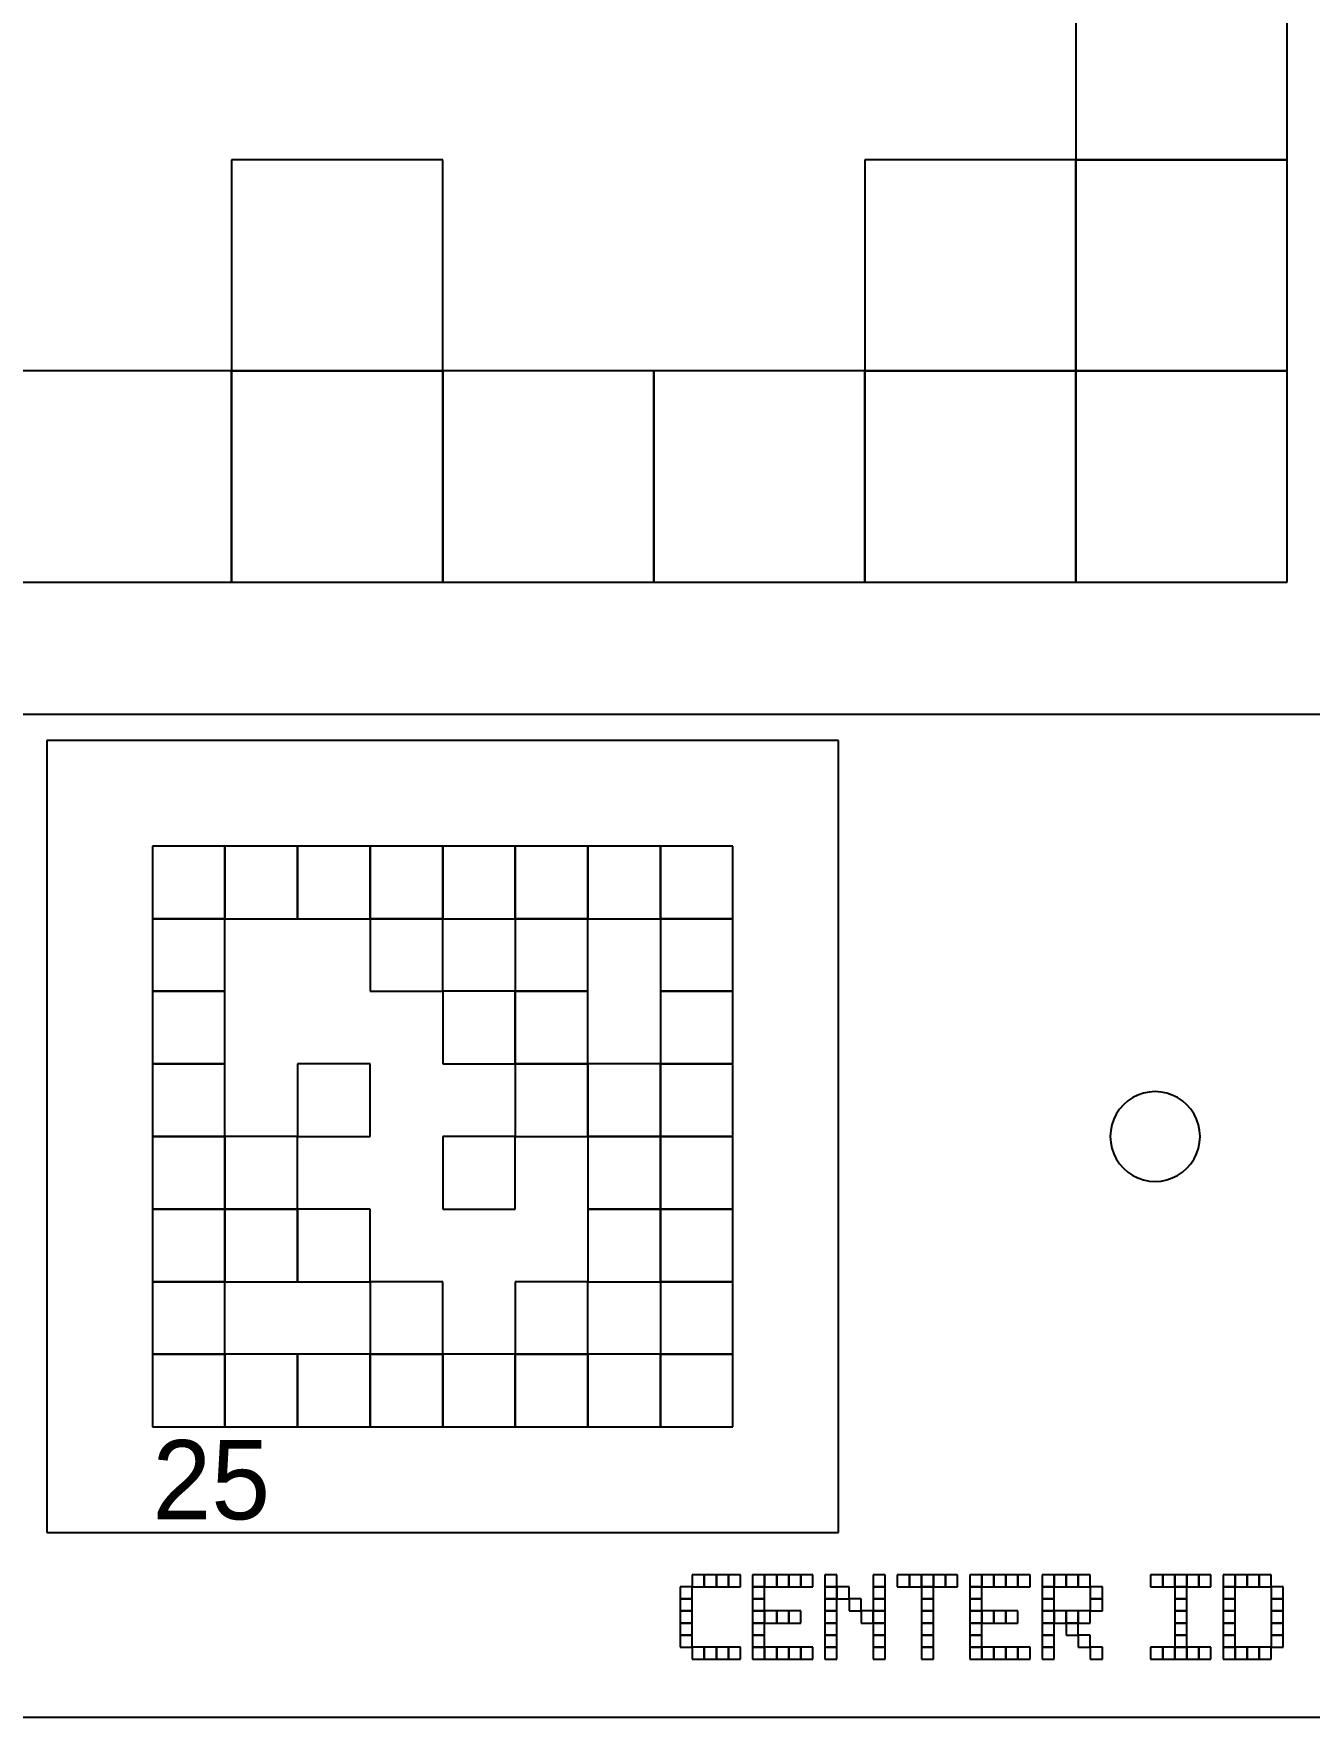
# Model space of a CAD drawing. Extents: x 0 to 490, y -8 to 329.
# Drawn here: x 399.5 to 447.8, y 170 to 233.8 of the extents above; entities that cross this region are included whole.
import ezdxf

# ---------------------------------------------------------------- set-up
doc = ezdxf.new("R2010")
doc.units = 0
for name, color, linetype in [('BLACK_POCKET', 7, 'CONTINUOUS'), ('BOARD_TEXT', 2, 'CONTINUOUS'), ('CUT', 1, 'CONTINUOUS'), ('LABEL', 3, 'CONTINUOUS'), ('MOUNT_HOLE', 5, 'CONTINUOUS'), ('QUIET_ZONE', 4, 'CONTINUOUS'), ('TAG_BOUNDARY', 8, 'CONTINUOUS')]:
    doc.layers.add(name, color=color, linetype=linetype)

msp = doc.modelspace()

# ---------------------------------------------------------------- linework, layer by layer
at = {"layer": 'BLACK_POCKET'}
for p, q in [((439, 237), (439, 229)), ((447, 229), (447, 237)), ((415, 229), (407, 229)), ((407, 229), (407, 221)), ((415, 221), (415, 229)), ((439, 229), (431, 229)), ((431, 229), (431, 221)), ((439, 229), (447, 229)), ((439, 221), (439, 229)), ((447, 229), (439, 229)), ((439, 229), (439, 221)), ((447, 221), (447, 229)), ((407, 221), (399, 221)), ((407, 221), (415, 221)), ((407, 213), (407, 221)), ((415, 221), (407, 221)), ((407, 221), (407, 213)), ((415, 213), (415, 221)), ((423, 221), (415, 221)), ((415, 221), (415, 213)), ((423, 213), (423, 221)), ((431, 221), (423, 221)), ((423, 221), (423, 213)), ((431, 221), (439, 221)), ((431, 213), (431, 221)), ((439, 221), (431, 221)), ((431, 221), (431, 213)), ((439, 221), (447, 221)), ((439, 213), (439, 221)), ((447, 221), (439, 221)), ((439, 221), (439, 213)), ((447, 213), (447, 221)), ((399, 213), (407, 213)), ((407, 213), (415, 213)), ((415, 213), (423, 213)), ((423, 213), (431, 213)), ((431, 213), (439, 213)), ((439, 213), (447, 213)), ((406.75, 203), (404, 203)), ((404, 203), (404, 200.25)), ((406.75, 200.25), (406.75, 203)), ((409.5, 203), (406.75, 203)), ((406.75, 203), (406.75, 200.25)), ((409.5, 200.25), (409.5, 203)), ((412.25, 203), (409.5, 203)), ((409.5, 203), (409.5, 200.25)), ((412.25, 200.25), (412.25, 203)), ((415, 203), (412.25, 203)), ((412.25, 203), (412.25, 200.25)), ((415, 200.25), (415, 203)), ((417.75, 203), (415, 203)), ((415, 203), (415, 200.25)), ((417.75, 200.25), (417.75, 203)), ((420.5, 203), (417.75, 203)), ((417.75, 203), (417.75, 200.25)), ((420.5, 200.25), (420.5, 203)), ((423.25, 203), (420.5, 203)), ((420.5, 203), (420.5, 200.25)), ((423.25, 200.25), (423.25, 203)), ((426, 203), (423.25, 203)), ((423.25, 203), (423.25, 200.25)), ((426, 200.25), (426, 203)), ((404, 200.25), (406.75, 200.25)), ((406.75, 200.25), (404, 200.25)), ((404, 200.25), (404, 197.5)), ((406.75, 200.25), (409.5, 200.25)), ((406.75, 197.5), (406.75, 200.25)), ((409.5, 200.25), (412.25, 200.25)), ((412.25, 200.25), (415, 200.25)), ((415, 200.25), (412.25, 200.25)), ((412.25, 200.25), (412.25, 197.5)), ((415, 200.25), (417.75, 200.25)), ((415, 197.5), (415, 200.25)), ((417.75, 200.25), (420.5, 200.25)), ((420.5, 200.25), (417.75, 200.25)), ((417.75, 200.25), (417.75, 197.5)), ((420.5, 200.25), (423.25, 200.25)), ((420.5, 197.5), (420.5, 200.25)), ((423.25, 200.25), (426, 200.25)), ((426, 200.25), (423.25, 200.25)), ((423.25, 200.25), (423.25, 197.5)), ((426, 197.5), (426, 200.25)), ((404, 197.5), (406.75, 197.5)), ((406.75, 197.5), (404, 197.5)), ((404, 197.5), (404, 194.75)), ((406.75, 194.75), (406.75, 197.5)), ((412.25, 197.5), (415, 197.5)), ((417.75, 197.5), (415, 197.5)), ((415, 197.5), (415, 194.75)), ((417.75, 197.5), (420.5, 197.5)), ((417.75, 194.75), (417.75, 197.5)), ((420.5, 197.5), (417.75, 197.5)), ((417.75, 197.5), (417.75, 194.75)), ((420.5, 194.75), (420.5, 197.5)), ((423.25, 197.5), (426, 197.5)), ((426, 197.5), (423.25, 197.5)), ((423.25, 197.5), (423.25, 194.75)), ((426, 194.75), (426, 197.5)), ((404, 194.75), (406.75, 194.75)), ((406.75, 194.75), (404, 194.75)), ((404, 194.75), (404, 192)), ((406.75, 192), (406.75, 194.75)), ((412.25, 194.75), (409.5, 194.75)), ((409.5, 194.75), (409.5, 192)), ((412.25, 192), (412.25, 194.75)), ((415, 194.75), (417.75, 194.75)), ((417.75, 194.75), (420.5, 194.75)), ((420.5, 194.75), (417.75, 194.75)), ((417.75, 194.75), (417.75, 192)), ((420.5, 192), (420.5, 194.75)), ((423.25, 194.75), (420.5, 194.75)), ((420.5, 194.75), (420.5, 192)), ((423.25, 194.75), (426, 194.75)), ((423.25, 192), (423.25, 194.75)), ((426, 194.75), (423.25, 194.75)), ((423.25, 194.75), (423.25, 192)), ((426, 192), (426, 194.75)), ((404, 192), (406.75, 192)), ((406.75, 192), (404, 192)), ((404, 192), (404, 189.25)), ((406.75, 189.25), (406.75, 192)), ((409.5, 192), (406.75, 192)), ((406.75, 192), (406.75, 189.25)), ((409.5, 192), (412.25, 192)), ((409.5, 189.25), (409.5, 192)), ((417.75, 192), (415, 192)), ((415, 192), (415, 189.25)), ((417.75, 192), (420.5, 192)), ((417.75, 189.25), (417.75, 192)), ((420.5, 192), (423.25, 192)), ((423.25, 192), (420.5, 192)), ((420.5, 192), (420.5, 189.25)), ((423.25, 192), (426, 192)), ((423.25, 189.25), (423.25, 192)), ((426, 192), (423.25, 192)), ((423.25, 192), (423.25, 189.25)), ((426, 189.25), (426, 192)), ((404, 189.25), (406.75, 189.25)), ((406.75, 189.25), (404, 189.25)), ((404, 189.25), (404, 186.5)), ((406.75, 189.25), (409.5, 189.25)), ((406.75, 186.5), (406.75, 189.25)), ((409.5, 189.25), (406.75, 189.25)), ((406.75, 189.25), (406.75, 186.5)), ((409.5, 186.5), (409.5, 189.25)), ((412.25, 189.25), (409.5, 189.25)), ((409.5, 189.25), (409.5, 186.5)), ((412.25, 186.5), (412.25, 189.25)), ((415, 189.25), (417.75, 189.25)), ((420.5, 189.25), (423.25, 189.25)), ((423.25, 189.25), (420.5, 189.25)), ((420.5, 189.25), (420.5, 186.5)), ((423.25, 189.25), (426, 189.25)), ((423.25, 186.5), (423.25, 189.25)), ((426, 189.25), (423.25, 189.25)), ((423.25, 189.25), (423.25, 186.5)), ((426, 186.5), (426, 189.25)), ((404, 186.5), (406.75, 186.5)), ((406.75, 186.5), (404, 186.5)), ((404, 186.5), (404, 183.75)), ((406.75, 186.5), (409.5, 186.5)), ((406.75, 183.75), (406.75, 186.5)), ((409.5, 186.5), (412.25, 186.5)), ((415, 186.5), (412.25, 186.5)), ((412.25, 186.5), (412.25, 183.75)), ((415, 183.75), (415, 186.5)), ((420.5, 186.5), (417.75, 186.5)), ((417.75, 186.5), (417.75, 183.75)), ((420.5, 186.5), (423.25, 186.5)), ((420.5, 183.75), (420.5, 186.5)), ((423.25, 186.5), (426, 186.5)), ((426, 186.5), (423.25, 186.5)), ((423.25, 186.5), (423.25, 183.75)), ((426, 183.75), (426, 186.5)), ((404, 183.75), (406.75, 183.75)), ((406.75, 183.75), (404, 183.75)), ((404, 183.75), (404, 181)), ((406.75, 181), (406.75, 183.75)), ((409.5, 183.75), (406.75, 183.75)), ((406.75, 183.75), (406.75, 181)), ((409.5, 181), (409.5, 183.75)), ((412.25, 183.75), (409.5, 183.75)), ((409.5, 183.75), (409.5, 181)), ((412.25, 183.75), (415, 183.75)), ((412.25, 181), (412.25, 183.75)), ((415, 183.75), (412.25, 183.75)), ((412.25, 183.75), (412.25, 181)), ((415, 181), (415, 183.75)), ((417.75, 183.75), (415, 183.75)), ((415, 183.75), (415, 181)), ((417.75, 183.75), (420.5, 183.75)), ((417.75, 181), (417.75, 183.75)), ((420.5, 183.75), (417.75, 183.75)), ((417.75, 183.75), (417.75, 181)), ((420.5, 181), (420.5, 183.75)), ((423.25, 183.75), (420.5, 183.75)), ((420.5, 183.75), (420.5, 181)), ((423.25, 183.75), (426, 183.75)), ((423.25, 181), (423.25, 183.75)), ((426, 183.75), (423.25, 183.75)), ((423.25, 183.75), (423.25, 181)), ((426, 181), (426, 183.75)), ((404, 181), (406.75, 181)), ((406.75, 181), (409.5, 181)), ((409.5, 181), (412.25, 181)), ((412.25, 181), (415, 181)), ((415, 181), (417.75, 181)), ((417.75, 181), (420.5, 181)), ((420.5, 181), (423.25, 181)), ((423.25, 181), (426, 181))]:
    msp.add_line(p, q, dxfattribs=at)
at = {"layer": 'BOARD_TEXT'}
for p, q in [((424.914286, 175.4), (424.457143, 175.4)), ((424.457143, 175.4), (424.457143, 174.942857)), ((424.914286, 174.942857), (424.914286, 175.4)), ((425.371429, 175.4), (424.914286, 175.4)), ((424.914286, 175.4), (424.914286, 174.942857)), ((425.371429, 174.942857), (425.371429, 175.4)), ((425.828571, 175.4), (425.371429, 175.4)), ((425.371429, 175.4), (425.371429, 174.942857)), ((425.828571, 174.942857), (425.828571, 175.4)), ((426.285714, 175.4), (425.828571, 175.4)), ((425.828571, 175.4), (425.828571, 174.942857)), ((426.285714, 174.942857), (426.285714, 175.4)), ((427.2, 175.4), (426.742857, 175.4)), ((426.742857, 175.4), (426.742857, 174.942857)), ((427.2, 174.942857), (427.2, 175.4)), ((427.657143, 175.4), (427.2, 175.4)), ((427.2, 175.4), (427.2, 174.942857)), ((427.657143, 174.942857), (427.657143, 175.4)), ((428.114286, 175.4), (427.657143, 175.4)), ((427.657143, 175.4), (427.657143, 174.942857)), ((428.114286, 174.942857), (428.114286, 175.4)), ((428.571429, 175.4), (428.114286, 175.4)), ((428.114286, 175.4), (428.114286, 174.942857)), ((428.571429, 174.942857), (428.571429, 175.4)), ((429.028571, 175.4), (428.571429, 175.4)), ((428.571429, 175.4), (428.571429, 174.942857)), ((429.028571, 174.942857), (429.028571, 175.4)), ((429.942857, 175.4), (429.485714, 175.4)), ((429.485714, 175.4), (429.485714, 174.942857)), ((429.942857, 174.942857), (429.942857, 175.4)), ((431.771429, 175.4), (431.314286, 175.4)), ((431.314286, 175.4), (431.314286, 174.942857)), ((431.771429, 174.942857), (431.771429, 175.4)), ((432.685714, 175.4), (432.228571, 175.4)), ((432.228571, 175.4), (432.228571, 174.942857)), ((432.685714, 174.942857), (432.685714, 175.4)), ((433.142857, 175.4), (432.685714, 175.4)), ((432.685714, 175.4), (432.685714, 174.942857)), ((433.142857, 174.942857), (433.142857, 175.4)), ((433.6, 175.4), (433.142857, 175.4)), ((433.142857, 175.4), (433.142857, 174.942857)), ((433.6, 174.942857), (433.6, 175.4)), ((434.057143, 175.4), (433.6, 175.4)), ((433.6, 175.4), (433.6, 174.942857)), ((434.057143, 174.942857), (434.057143, 175.4)), ((434.514286, 175.4), (434.057143, 175.4)), ((434.057143, 175.4), (434.057143, 174.942857)), ((434.514286, 174.942857), (434.514286, 175.4)), ((435.428571, 175.4), (434.971429, 175.4)), ((434.971429, 175.4), (434.971429, 174.942857)), ((435.428571, 174.942857), (435.428571, 175.4)), ((435.885714, 175.4), (435.428571, 175.4)), ((435.428571, 175.4), (435.428571, 174.942857)), ((435.885714, 174.942857), (435.885714, 175.4)), ((436.342857, 175.4), (435.885714, 175.4)), ((435.885714, 175.4), (435.885714, 174.942857)), ((436.342857, 174.942857), (436.342857, 175.4)), ((436.8, 175.4), (436.342857, 175.4)), ((436.342857, 175.4), (436.342857, 174.942857)), ((436.8, 174.942857), (436.8, 175.4)), ((437.257143, 175.4), (436.8, 175.4)), ((436.8, 175.4), (436.8, 174.942857)), ((437.257143, 174.942857), (437.257143, 175.4)), ((438.171429, 175.4), (437.714286, 175.4)), ((437.714286, 175.4), (437.714286, 174.942857)), ((438.171429, 174.942857), (438.171429, 175.4)), ((438.628571, 175.4), (438.171429, 175.4)), ((438.171429, 175.4), (438.171429, 174.942857)), ((438.628571, 174.942857), (438.628571, 175.4)), ((439.085714, 175.4), (438.628571, 175.4)), ((438.628571, 175.4), (438.628571, 174.942857)), ((439.085714, 174.942857), (439.085714, 175.4)), ((439.542857, 175.4), (439.085714, 175.4)), ((439.085714, 175.4), (439.085714, 174.942857)), ((439.542857, 174.942857), (439.542857, 175.4)), ((442.285714, 175.4), (441.828571, 175.4)), ((441.828571, 175.4), (441.828571, 174.942857)), ((442.285714, 174.942857), (442.285714, 175.4)), ((442.742857, 175.4), (442.285714, 175.4)), ((442.285714, 175.4), (442.285714, 174.942857)), ((442.742857, 174.942857), (442.742857, 175.4)), ((443.2, 175.4), (442.742857, 175.4)), ((442.742857, 175.4), (442.742857, 174.942857)), ((443.2, 174.942857), (443.2, 175.4)), ((443.657143, 175.4), (443.2, 175.4)), ((443.2, 175.4), (443.2, 174.942857)), ((443.657143, 174.942857), (443.657143, 175.4)), ((444.114286, 175.4), (443.657143, 175.4)), ((443.657143, 175.4), (443.657143, 174.942857)), ((444.114286, 174.942857), (444.114286, 175.4)), ((445.028571, 175.4), (444.571429, 175.4)), ((444.571429, 175.4), (444.571429, 174.942857)), ((445.028571, 174.942857), (445.028571, 175.4)), ((445.485714, 175.4), (445.028571, 175.4)), ((445.028571, 175.4), (445.028571, 174.942857)), ((445.485714, 174.942857), (445.485714, 175.4)), ((445.942857, 175.4), (445.485714, 175.4)), ((445.485714, 175.4), (445.485714, 174.942857)), ((445.942857, 174.942857), (445.942857, 175.4)), ((446.4, 175.4), (445.942857, 175.4)), ((445.942857, 175.4), (445.942857, 174.942857)), ((446.4, 174.942857), (446.4, 175.4)), ((424.457143, 174.942857), (424, 174.942857)), ((424, 174.942857), (424, 174.485714)), ((424.457143, 174.942857), (424.914286, 174.942857)), ((424.457143, 174.485714), (424.457143, 174.942857)), ((424.914286, 174.942857), (425.371429, 174.942857)), ((425.371429, 174.942857), (425.828571, 174.942857)), ((425.828571, 174.942857), (426.285714, 174.942857)), ((426.742857, 174.942857), (427.2, 174.942857)), ((427.2, 174.942857), (426.742857, 174.942857)), ((426.742857, 174.942857), (426.742857, 174.485714)), ((427.2, 174.942857), (427.657143, 174.942857)), ((427.2, 174.485714), (427.2, 174.942857)), ((427.657143, 174.942857), (428.114286, 174.942857)), ((428.114286, 174.942857), (428.571429, 174.942857)), ((428.571429, 174.942857), (429.028571, 174.942857)), ((429.485714, 174.942857), (429.942857, 174.942857)), ((429.942857, 174.942857), (429.485714, 174.942857)), ((429.485714, 174.942857), (429.485714, 174.485714)), ((429.942857, 174.485714), (429.942857, 174.942857)), ((430.4, 174.942857), (429.942857, 174.942857)), ((429.942857, 174.942857), (429.942857, 174.485714)), ((430.4, 174.485714), (430.4, 174.942857)), ((431.314286, 174.942857), (431.771429, 174.942857)), ((431.771429, 174.942857), (431.314286, 174.942857)), ((431.314286, 174.942857), (431.314286, 174.485714)), ((431.771429, 174.485714), (431.771429, 174.942857)), ((432.228571, 174.942857), (432.685714, 174.942857)), ((432.685714, 174.942857), (433.142857, 174.942857)), ((433.142857, 174.942857), (433.6, 174.942857)), ((433.6, 174.942857), (433.142857, 174.942857)), ((433.142857, 174.942857), (433.142857, 174.485714)), ((433.6, 174.942857), (434.057143, 174.942857)), ((433.6, 174.485714), (433.6, 174.942857)), ((434.057143, 174.942857), (434.514286, 174.942857)), ((434.971429, 174.942857), (435.428571, 174.942857)), ((435.428571, 174.942857), (434.971429, 174.942857)), ((434.971429, 174.942857), (434.971429, 174.485714)), ((435.428571, 174.942857), (435.885714, 174.942857)), ((435.428571, 174.485714), (435.428571, 174.942857)), ((435.885714, 174.942857), (436.342857, 174.942857)), ((436.342857, 174.942857), (436.8, 174.942857)), ((436.8, 174.942857), (437.257143, 174.942857)), ((437.714286, 174.942857), (438.171429, 174.942857)), ((438.171429, 174.942857), (437.714286, 174.942857)), ((437.714286, 174.942857), (437.714286, 174.485714)), ((438.171429, 174.942857), (438.628571, 174.942857)), ((438.171429, 174.485714), (438.171429, 174.942857)), ((438.628571, 174.942857), (439.085714, 174.942857)), ((439.085714, 174.942857), (439.542857, 174.942857)), ((440, 174.942857), (439.542857, 174.942857)), ((439.542857, 174.942857), (439.542857, 174.485714)), ((440, 174.485714), (440, 174.942857)), ((441.828571, 174.942857), (442.285714, 174.942857)), ((442.285714, 174.942857), (442.742857, 174.942857)), ((442.742857, 174.942857), (443.2, 174.942857)), ((443.2, 174.942857), (442.742857, 174.942857)), ((442.742857, 174.942857), (442.742857, 174.485714)), ((443.2, 174.942857), (443.657143, 174.942857)), ((443.2, 174.485714), (443.2, 174.942857)), ((443.657143, 174.942857), (444.114286, 174.942857)), ((444.571429, 174.942857), (445.028571, 174.942857)), ((445.028571, 174.942857), (444.571429, 174.942857)), ((444.571429, 174.942857), (444.571429, 174.485714)), ((445.028571, 174.942857), (445.485714, 174.942857)), ((445.028571, 174.485714), (445.028571, 174.942857)), ((445.485714, 174.942857), (445.942857, 174.942857)), ((445.942857, 174.942857), (446.4, 174.942857)), ((446.857143, 174.942857), (446.4, 174.942857)), ((446.4, 174.942857), (446.4, 174.485714)), ((446.857143, 174.485714), (446.857143, 174.942857)), ((424, 174.485714), (424.457143, 174.485714)), ((424.457143, 174.485714), (424, 174.485714)), ((424, 174.485714), (424, 174.028571)), ((424.457143, 174.028571), (424.457143, 174.485714)), ((426.742857, 174.485714), (427.2, 174.485714)), ((427.2, 174.485714), (426.742857, 174.485714)), ((426.742857, 174.485714), (426.742857, 174.028571)), ((427.2, 174.028571), (427.2, 174.485714)), ((429.485714, 174.485714), (429.942857, 174.485714)), ((429.942857, 174.485714), (429.485714, 174.485714)), ((429.485714, 174.485714), (429.485714, 174.028571)), ((429.942857, 174.485714), (430.4, 174.485714)), ((429.942857, 174.028571), (429.942857, 174.485714)), ((430.857143, 174.485714), (430.4, 174.485714)), ((430.4, 174.485714), (430.4, 174.028571)), ((430.857143, 174.028571), (430.857143, 174.485714)), ((431.314286, 174.485714), (431.771429, 174.485714)), ((431.771429, 174.485714), (431.314286, 174.485714)), ((431.314286, 174.485714), (431.314286, 174.028571)), ((431.771429, 174.028571), (431.771429, 174.485714)), ((433.142857, 174.485714), (433.6, 174.485714)), ((433.6, 174.485714), (433.142857, 174.485714)), ((433.142857, 174.485714), (433.142857, 174.028571)), ((433.6, 174.028571), (433.6, 174.485714)), ((434.971429, 174.485714), (435.428571, 174.485714)), ((435.428571, 174.485714), (434.971429, 174.485714)), ((434.971429, 174.485714), (434.971429, 174.028571)), ((435.428571, 174.028571), (435.428571, 174.485714)), ((437.714286, 174.485714), (438.171429, 174.485714)), ((438.171429, 174.485714), (437.714286, 174.485714)), ((437.714286, 174.485714), (437.714286, 174.028571)), ((438.171429, 174.028571), (438.171429, 174.485714)), ((439.542857, 174.485714), (440, 174.485714)), ((440, 174.485714), (439.542857, 174.485714)), ((439.542857, 174.485714), (439.542857, 174.028571)), ((440, 174.028571), (440, 174.485714)), ((442.742857, 174.485714), (443.2, 174.485714)), ((443.2, 174.485714), (442.742857, 174.485714)), ((442.742857, 174.485714), (442.742857, 174.028571)), ((443.2, 174.028571), (443.2, 174.485714)), ((444.571429, 174.485714), (445.028571, 174.485714)), ((445.028571, 174.485714), (444.571429, 174.485714)), ((444.571429, 174.485714), (444.571429, 174.028571)), ((445.028571, 174.028571), (445.028571, 174.485714)), ((446.4, 174.485714), (446.857143, 174.485714)), ((446.857143, 174.485714), (446.4, 174.485714)), ((446.4, 174.485714), (446.4, 174.028571)), ((446.857143, 174.028571), (446.857143, 174.485714)), ((424, 174.028571), (424.457143, 174.028571)), ((424.457143, 174.028571), (424, 174.028571)), ((424, 174.028571), (424, 173.571429)), ((424, 173.571429), (424.457143, 173.571429)), ((424.457143, 173.571429), (424, 173.571429)), ((424, 173.571429), (424, 173.114286)), ((424.457143, 173.571429), (424.457143, 174.028571)), ((424.457143, 173.114286), (424.457143, 173.571429)), ((426.742857, 174.028571), (427.2, 174.028571)), ((427.2, 174.028571), (426.742857, 174.028571)), ((426.742857, 174.028571), (426.742857, 173.571429)), ((426.742857, 173.571429), (427.2, 173.571429)), ((427.2, 173.571429), (426.742857, 173.571429)), ((426.742857, 173.571429), (426.742857, 173.114286)), ((427.2, 173.571429), (427.2, 174.028571)), ((427.657143, 174.028571), (427.2, 174.028571)), ((427.2, 174.028571), (427.2, 173.571429)), ((427.2, 173.571429), (427.657143, 173.571429)), ((427.2, 173.114286), (427.2, 173.571429)), ((427.657143, 173.571429), (427.657143, 174.028571)), ((428.114286, 174.028571), (427.657143, 174.028571)), ((427.657143, 174.028571), (427.657143, 173.571429)), ((427.657143, 173.571429), (428.114286, 173.571429)), ((428.114286, 173.571429), (428.114286, 174.028571)), ((428.571429, 174.028571), (428.114286, 174.028571)), ((428.114286, 174.028571), (428.114286, 173.571429)), ((428.114286, 173.571429), (428.571429, 173.571429)), ((428.571429, 173.571429), (428.571429, 174.028571)), ((429.485714, 174.028571), (429.942857, 174.028571)), ((429.942857, 174.028571), (429.485714, 174.028571)), ((429.485714, 174.028571), (429.485714, 173.571429)), ((429.485714, 173.571429), (429.942857, 173.571429)), ((429.942857, 173.571429), (429.485714, 173.571429)), ((429.485714, 173.571429), (429.485714, 173.114286)), ((429.942857, 173.571429), (429.942857, 174.028571)), ((429.942857, 173.114286), (429.942857, 173.571429)), ((430.4, 174.028571), (430.857143, 174.028571)), ((431.314286, 174.028571), (430.857143, 174.028571)), ((430.857143, 174.028571), (430.857143, 173.571429)), ((430.857143, 173.571429), (431.314286, 173.571429)), ((431.314286, 174.028571), (431.771429, 174.028571)), ((431.314286, 173.571429), (431.314286, 174.028571)), ((431.771429, 174.028571), (431.314286, 174.028571)), ((431.314286, 174.028571), (431.314286, 173.571429)), ((431.314286, 173.571429), (431.771429, 173.571429)), ((431.771429, 173.571429), (431.314286, 173.571429)), ((431.314286, 173.571429), (431.314286, 173.114286)), ((431.771429, 173.571429), (431.771429, 174.028571)), ((431.771429, 173.114286), (431.771429, 173.571429)), ((433.142857, 174.028571), (433.6, 174.028571)), ((433.6, 174.028571), (433.142857, 174.028571)), ((433.142857, 174.028571), (433.142857, 173.571429)), ((433.142857, 173.571429), (433.6, 173.571429)), ((433.6, 173.571429), (433.142857, 173.571429)), ((433.142857, 173.571429), (433.142857, 173.114286)), ((433.6, 173.571429), (433.6, 174.028571)), ((433.6, 173.114286), (433.6, 173.571429)), ((434.971429, 174.028571), (435.428571, 174.028571)), ((435.428571, 174.028571), (434.971429, 174.028571)), ((434.971429, 174.028571), (434.971429, 173.571429)), ((434.971429, 173.571429), (435.428571, 173.571429)), ((435.428571, 173.571429), (434.971429, 173.571429)), ((434.971429, 173.571429), (434.971429, 173.114286)), ((435.428571, 173.571429), (435.428571, 174.028571)), ((435.885714, 174.028571), (435.428571, 174.028571)), ((435.428571, 174.028571), (435.428571, 173.571429)), ((435.428571, 173.571429), (435.885714, 173.571429)), ((435.428571, 173.114286), (435.428571, 173.571429)), ((435.885714, 173.571429), (435.885714, 174.028571)), ((436.342857, 174.028571), (435.885714, 174.028571)), ((435.885714, 174.028571), (435.885714, 173.571429)), ((435.885714, 173.571429), (436.342857, 173.571429)), ((436.342857, 173.571429), (436.342857, 174.028571)), ((436.8, 174.028571), (436.342857, 174.028571)), ((436.342857, 174.028571), (436.342857, 173.571429)), ((436.342857, 173.571429), (436.8, 173.571429)), ((436.8, 173.571429), (436.8, 174.028571)), ((437.714286, 174.028571), (438.171429, 174.028571)), ((438.171429, 174.028571), (437.714286, 174.028571)), ((437.714286, 174.028571), (437.714286, 173.571429)), ((437.714286, 173.571429), (438.171429, 173.571429)), ((438.171429, 173.571429), (437.714286, 173.571429)), ((437.714286, 173.571429), (437.714286, 173.114286)), ((438.171429, 173.571429), (438.171429, 174.028571)), ((438.628571, 174.028571), (438.171429, 174.028571)), ((438.171429, 174.028571), (438.171429, 173.571429)), ((438.171429, 173.571429), (438.628571, 173.571429)), ((438.171429, 173.114286), (438.171429, 173.571429)), ((438.628571, 173.571429), (438.628571, 174.028571)), ((439.085714, 174.028571), (438.628571, 174.028571)), ((438.628571, 174.028571), (438.628571, 173.571429)), ((438.628571, 173.571429), (439.085714, 173.571429)), ((439.085714, 173.571429), (438.628571, 173.571429)), ((438.628571, 173.571429), (438.628571, 173.114286)), ((439.085714, 173.571429), (439.085714, 174.028571)), ((439.542857, 174.028571), (439.085714, 174.028571)), ((439.085714, 174.028571), (439.085714, 173.571429)), ((439.085714, 173.571429), (439.542857, 173.571429)), ((439.085714, 173.114286), (439.085714, 173.571429)), ((439.542857, 174.028571), (440, 174.028571)), ((439.542857, 173.571429), (439.542857, 174.028571)), ((442.742857, 174.028571), (443.2, 174.028571)), ((443.2, 174.028571), (442.742857, 174.028571)), ((442.742857, 174.028571), (442.742857, 173.571429)), ((442.742857, 173.571429), (443.2, 173.571429)), ((443.2, 173.571429), (442.742857, 173.571429)), ((442.742857, 173.571429), (442.742857, 173.114286)), ((443.2, 173.571429), (443.2, 174.028571)), ((443.2, 173.114286), (443.2, 173.571429)), ((444.571429, 174.028571), (445.028571, 174.028571)), ((445.028571, 174.028571), (444.571429, 174.028571)), ((444.571429, 174.028571), (444.571429, 173.571429)), ((444.571429, 173.571429), (445.028571, 173.571429)), ((445.028571, 173.571429), (444.571429, 173.571429)), ((444.571429, 173.571429), (444.571429, 173.114286)), ((445.028571, 173.571429), (445.028571, 174.028571)), ((445.028571, 173.114286), (445.028571, 173.571429)), ((446.4, 174.028571), (446.857143, 174.028571)), ((446.857143, 174.028571), (446.4, 174.028571)), ((446.4, 174.028571), (446.4, 173.571429)), ((446.4, 173.571429), (446.857143, 173.571429)), ((446.857143, 173.571429), (446.4, 173.571429)), ((446.4, 173.571429), (446.4, 173.114286)), ((446.857143, 173.571429), (446.857143, 174.028571)), ((446.857143, 173.114286), (446.857143, 173.571429)), ((424, 173.114286), (424.457143, 173.114286)), ((424.457143, 173.114286), (424, 173.114286)), ((424, 173.114286), (424, 172.657143)), ((424.457143, 172.657143), (424.457143, 173.114286)), ((426.742857, 173.114286), (427.2, 173.114286)), ((427.2, 173.114286), (426.742857, 173.114286)), ((426.742857, 173.114286), (426.742857, 172.657143)), ((427.2, 172.657143), (427.2, 173.114286)), ((429.485714, 173.114286), (429.942857, 173.114286)), ((429.942857, 173.114286), (429.485714, 173.114286)), ((429.485714, 173.114286), (429.485714, 172.657143)), ((429.942857, 172.657143), (429.942857, 173.114286)), ((431.314286, 173.114286), (431.771429, 173.114286)), ((431.771429, 173.114286), (431.314286, 173.114286)), ((431.314286, 173.114286), (431.314286, 172.657143)), ((431.771429, 172.657143), (431.771429, 173.114286)), ((433.142857, 173.114286), (433.6, 173.114286)), ((433.6, 173.114286), (433.142857, 173.114286)), ((433.142857, 173.114286), (433.142857, 172.657143)), ((433.6, 172.657143), (433.6, 173.114286)), ((434.971429, 173.114286), (435.428571, 173.114286)), ((435.428571, 173.114286), (434.971429, 173.114286)), ((434.971429, 173.114286), (434.971429, 172.657143)), ((435.428571, 172.657143), (435.428571, 173.114286)), ((437.714286, 173.114286), (438.171429, 173.114286)), ((438.171429, 173.114286), (437.714286, 173.114286)), ((437.714286, 173.114286), (437.714286, 172.657143)), ((438.171429, 172.657143), (438.171429, 173.114286)), ((438.628571, 173.114286), (439.085714, 173.114286)), ((439.542857, 173.114286), (439.085714, 173.114286)), ((439.085714, 173.114286), (439.085714, 172.657143)), ((439.542857, 172.657143), (439.542857, 173.114286)), ((442.742857, 173.114286), (443.2, 173.114286)), ((443.2, 173.114286), (442.742857, 173.114286)), ((442.742857, 173.114286), (442.742857, 172.657143)), ((443.2, 172.657143), (443.2, 173.114286)), ((444.571429, 173.114286), (445.028571, 173.114286)), ((445.028571, 173.114286), (444.571429, 173.114286)), ((444.571429, 173.114286), (444.571429, 172.657143)), ((445.028571, 172.657143), (445.028571, 173.114286)), ((446.4, 173.114286), (446.857143, 173.114286)), ((446.857143, 173.114286), (446.4, 173.114286)), ((446.4, 173.114286), (446.4, 172.657143)), ((446.857143, 172.657143), (446.857143, 173.114286)), ((424, 172.657143), (424.457143, 172.657143)), ((424.914286, 172.657143), (424.457143, 172.657143)), ((424.457143, 172.657143), (424.457143, 172.2)), ((424.457143, 172.2), (424.914286, 172.2)), ((424.914286, 172.2), (424.914286, 172.657143)), ((425.371429, 172.657143), (424.914286, 172.657143)), ((424.914286, 172.657143), (424.914286, 172.2)), ((424.914286, 172.2), (425.371429, 172.2)), ((425.371429, 172.2), (425.371429, 172.657143)), ((425.828571, 172.657143), (425.371429, 172.657143)), ((425.371429, 172.657143), (425.371429, 172.2)), ((425.371429, 172.2), (425.828571, 172.2)), ((425.828571, 172.2), (425.828571, 172.657143)), ((426.285714, 172.657143), (425.828571, 172.657143)), ((425.828571, 172.657143), (425.828571, 172.2)), ((425.828571, 172.2), (426.285714, 172.2)), ((426.285714, 172.2), (426.285714, 172.657143)), ((426.742857, 172.657143), (427.2, 172.657143)), ((427.2, 172.657143), (426.742857, 172.657143)), ((426.742857, 172.657143), (426.742857, 172.2)), ((426.742857, 172.2), (427.2, 172.2)), ((427.2, 172.2), (427.2, 172.657143)), ((427.657143, 172.657143), (427.2, 172.657143)), ((427.2, 172.657143), (427.2, 172.2)), ((427.2, 172.2), (427.657143, 172.2)), ((427.657143, 172.2), (427.657143, 172.657143)), ((428.114286, 172.657143), (427.657143, 172.657143)), ((427.657143, 172.657143), (427.657143, 172.2)), ((427.657143, 172.2), (428.114286, 172.2)), ((428.114286, 172.2), (428.114286, 172.657143)), ((428.571429, 172.657143), (428.114286, 172.657143)), ((428.114286, 172.657143), (428.114286, 172.2)), ((428.114286, 172.2), (428.571429, 172.2)), ((428.571429, 172.2), (428.571429, 172.657143)), ((429.028571, 172.657143), (428.571429, 172.657143)), ((428.571429, 172.657143), (428.571429, 172.2)), ((428.571429, 172.2), (429.028571, 172.2)), ((429.028571, 172.2), (429.028571, 172.657143)), ((429.485714, 172.657143), (429.942857, 172.657143)), ((429.942857, 172.657143), (429.485714, 172.657143)), ((429.485714, 172.657143), (429.485714, 172.2)), ((429.485714, 172.2), (429.942857, 172.2)), ((429.942857, 172.2), (429.942857, 172.657143)), ((431.314286, 172.657143), (431.771429, 172.657143)), ((431.771429, 172.657143), (431.314286, 172.657143)), ((431.314286, 172.657143), (431.314286, 172.2)), ((431.314286, 172.2), (431.771429, 172.2)), ((431.771429, 172.2), (431.771429, 172.657143)), ((433.142857, 172.657143), (433.6, 172.657143)), ((433.6, 172.657143), (433.142857, 172.657143)), ((433.142857, 172.657143), (433.142857, 172.2)), ((433.142857, 172.2), (433.6, 172.2)), ((433.6, 172.2), (433.6, 172.657143)), ((434.971429, 172.657143), (435.428571, 172.657143)), ((435.428571, 172.657143), (434.971429, 172.657143)), ((434.971429, 172.657143), (434.971429, 172.2)), ((434.971429, 172.2), (435.428571, 172.2)), ((435.428571, 172.2), (435.428571, 172.657143)), ((435.885714, 172.657143), (435.428571, 172.657143)), ((435.428571, 172.657143), (435.428571, 172.2)), ((435.428571, 172.2), (435.885714, 172.2)), ((435.885714, 172.2), (435.885714, 172.657143)), ((436.342857, 172.657143), (435.885714, 172.657143)), ((435.885714, 172.657143), (435.885714, 172.2)), ((435.885714, 172.2), (436.342857, 172.2)), ((436.342857, 172.2), (436.342857, 172.657143)), ((436.8, 172.657143), (436.342857, 172.657143)), ((436.342857, 172.657143), (436.342857, 172.2)), ((436.342857, 172.2), (436.8, 172.2)), ((436.8, 172.2), (436.8, 172.657143)), ((437.257143, 172.657143), (436.8, 172.657143)), ((436.8, 172.657143), (436.8, 172.2)), ((436.8, 172.2), (437.257143, 172.2)), ((437.257143, 172.2), (437.257143, 172.657143)), ((437.714286, 172.657143), (438.171429, 172.657143)), ((438.171429, 172.657143), (437.714286, 172.657143)), ((437.714286, 172.657143), (437.714286, 172.2)), ((437.714286, 172.2), (438.171429, 172.2)), ((438.171429, 172.2), (438.171429, 172.657143)), ((439.085714, 172.657143), (439.542857, 172.657143)), ((440, 172.657143), (439.542857, 172.657143)), ((439.542857, 172.657143), (439.542857, 172.2)), ((439.542857, 172.2), (440, 172.2)), ((440, 172.2), (440, 172.657143)), ((442.285714, 172.657143), (441.828571, 172.657143)), ((441.828571, 172.657143), (441.828571, 172.2)), ((441.828571, 172.2), (442.285714, 172.2)), ((442.285714, 172.2), (442.285714, 172.657143)), ((442.742857, 172.657143), (442.285714, 172.657143)), ((442.285714, 172.657143), (442.285714, 172.2)), ((442.285714, 172.2), (442.742857, 172.2)), ((442.742857, 172.657143), (443.2, 172.657143)), ((442.742857, 172.2), (442.742857, 172.657143)), ((443.2, 172.657143), (442.742857, 172.657143)), ((442.742857, 172.657143), (442.742857, 172.2)), ((442.742857, 172.2), (443.2, 172.2)), ((443.2, 172.2), (443.2, 172.657143)), ((443.657143, 172.657143), (443.2, 172.657143)), ((443.2, 172.657143), (443.2, 172.2)), ((443.2, 172.2), (443.657143, 172.2)), ((443.657143, 172.2), (443.657143, 172.657143)), ((444.114286, 172.657143), (443.657143, 172.657143)), ((443.657143, 172.657143), (443.657143, 172.2)), ((443.657143, 172.2), (444.114286, 172.2)), ((444.114286, 172.2), (444.114286, 172.657143)), ((444.571429, 172.657143), (445.028571, 172.657143)), ((445.028571, 172.657143), (444.571429, 172.657143)), ((444.571429, 172.657143), (444.571429, 172.2)), ((444.571429, 172.2), (445.028571, 172.2)), ((445.028571, 172.2), (445.028571, 172.657143)), ((445.485714, 172.657143), (445.028571, 172.657143)), ((445.028571, 172.657143), (445.028571, 172.2)), ((445.028571, 172.2), (445.485714, 172.2)), ((445.485714, 172.2), (445.485714, 172.657143)), ((445.942857, 172.657143), (445.485714, 172.657143)), ((445.485714, 172.657143), (445.485714, 172.2)), ((445.485714, 172.2), (445.942857, 172.2)), ((445.942857, 172.2), (445.942857, 172.657143)), ((446.4, 172.657143), (445.942857, 172.657143)), ((445.942857, 172.657143), (445.942857, 172.2)), ((445.942857, 172.2), (446.4, 172.2)), ((446.4, 172.657143), (446.857143, 172.657143)), ((446.4, 172.2), (446.4, 172.657143))]:
    msp.add_line(p, q, dxfattribs=at)
at = {"layer": 'CUT'}
msp.add_line((340, 170), (490, 170), dxfattribs=at)
at = {"layer": 'MOUNT_HOLE'}
for p, q in [((440.965106, 193.348701), (440.797918, 193.202082)), ((441.15, 193.472243), (440.965106, 193.348701)), ((441.349438, 193.570595), (441.15, 193.472243)), ((441.560008, 193.642074), (441.349438, 193.570595)), ((441.778105, 193.685456), (441.560008, 193.642074)), ((442, 193.7), (441.778105, 193.685456)), ((442.221895, 193.685456), (442, 193.7)), ((442.439992, 193.642074), (442.221895, 193.685456)), ((442.650562, 193.570595), (442.439992, 193.642074)), ((442.85, 193.472243), (442.650562, 193.570595)), ((443.034894, 193.348701), (442.85, 193.472243)), ((443.202082, 193.202082), (443.034894, 193.348701)), ((440.429405, 192.650562), (440.357926, 192.439992)), ((440.527757, 192.85), (440.429405, 192.650562)), ((440.651299, 193.034894), (440.527757, 192.85)), ((440.797918, 193.202082), (440.651299, 193.034894)), ((443.348701, 193.034894), (443.202082, 193.202082)), ((443.472243, 192.85), (443.348701, 193.034894)), ((443.570595, 192.650562), (443.472243, 192.85)), ((443.642074, 192.439992), (443.570595, 192.650562)), ((440.314544, 192.221895), (440.3, 192)), ((440.3, 192), (440.314544, 191.778105)), ((440.357926, 192.439992), (440.314544, 192.221895)), ((443.685456, 192.221895), (443.642074, 192.439992)), ((443.7, 192), (443.685456, 192.221895)), ((443.685456, 191.778105), (443.7, 192)), ((440.314544, 191.778105), (440.357926, 191.560008)), ((440.357926, 191.560008), (440.429405, 191.349438)), ((440.429405, 191.349438), (440.527757, 191.15)), ((443.472243, 191.15), (443.570595, 191.349438)), ((443.570595, 191.349438), (443.642074, 191.560008)), ((443.642074, 191.560008), (443.685456, 191.778105)), ((440.527757, 191.15), (440.651299, 190.965106)), ((440.651299, 190.965106), (440.797918, 190.797918)), ((440.797918, 190.797918), (440.965106, 190.651299)), ((443.034894, 190.651299), (443.202082, 190.797918)), ((443.202082, 190.797918), (443.348701, 190.965106)), ((443.348701, 190.965106), (443.472243, 191.15)), ((440.965106, 190.651299), (441.15, 190.527757)), ((441.15, 190.527757), (441.349438, 190.429405)), ((441.349438, 190.429405), (441.560008, 190.357926)), ((441.560008, 190.357926), (441.778105, 190.314544)), ((441.778105, 190.314544), (442, 190.3)), ((442, 190.3), (442.221895, 190.314544)), ((442.221895, 190.314544), (442.439992, 190.357926)), ((442.439992, 190.357926), (442.650562, 190.429405)), ((442.650562, 190.429405), (442.85, 190.527757)), ((442.85, 190.527757), (443.034894, 190.651299))]:
    msp.add_line(p, q, dxfattribs=at)
at = {"layer": 'QUIET_ZONE'}
for p, q in [((378, 208), (452, 208)), ((430, 207), (400, 207)), ((400, 207), (400, 177)), ((430, 177), (430, 207)), ((400, 177), (430, 177))]:
    msp.add_line(p, q, dxfattribs=at)
at = {"layer": 'TAG_BOUNDARY'}
for p, q in [((447, 213), (447, 277)), ((383, 213), (447, 213)), ((426, 203), (404, 203)), ((404, 203), (404, 181)), ((426, 181), (426, 203)), ((404, 181), (426, 181))]:
    msp.add_line(p, q, dxfattribs=at)

# ---------------------------------------------------------------- texts
at = {"layer": 'LABEL'}
msp.add_text('25', height=3, dxfattribs=at).set_placement((404, 177.5))

doc.saveas('drawing.dxf')
